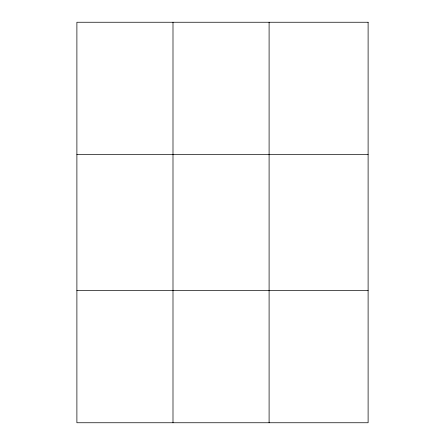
<?xml version="1.0" encoding="UTF-8"?>
<svg xmlns="http://www.w3.org/2000/svg" width="445" height="445" viewBox="0 0 445 445"><rect width="100%" height="100%" fill="white"/><g stroke="black" fill="none" stroke-linecap="round" stroke-linejoin="round"><path stroke-width="0.67" d="M172.994 422.75L172.994 22.25M269.097 422.75L269.097 22.25M76.89 154.415L368.11 154.415M76.89 290.585L368.11 290.585M368.11 22.25L368.11 422.75L76.89 422.75L76.89 22.25L368.11 22.25"/></g></svg>
